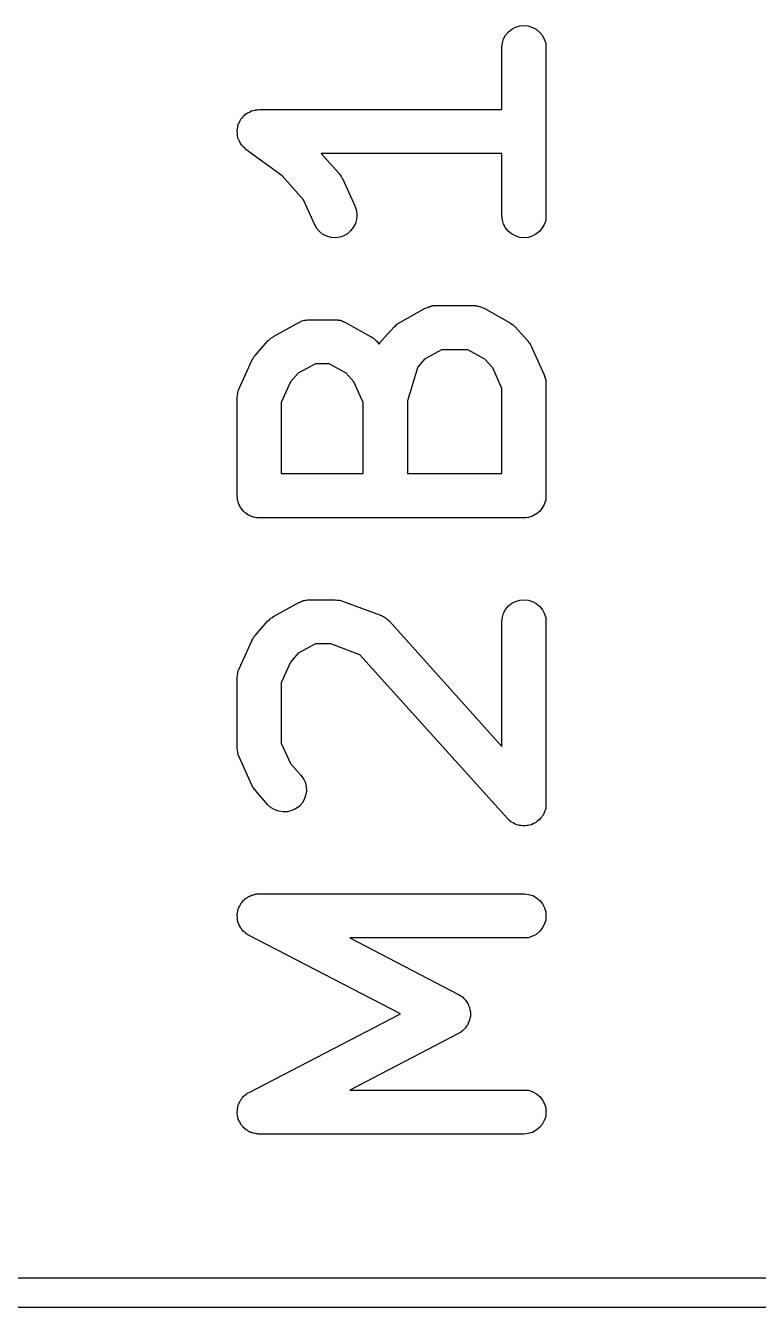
# Model space of a CAD drawing. Extents: x 195.1 to 235.6, y -143.1 to -103.
# Drawn here: x 218.113 to 220.604, y -143.05 to -138.692 of the extents above; entities that cross this region are included whole.
import ezdxf

# ---------------------------------------------------------------- set-up
doc = ezdxf.new("R2010")
doc.units = 0
doc.layers.add('BLACK', color=7, linetype='CONTINUOUS')

msp = doc.modelspace()

# ---------------------------------------------------------------- linework, layer by layer
at = {"layer": 'BLACK', "linetype": 'CONTINUOUS'}
for p, q in [((219.745, -138.724), (219.755, -138.713)), ((219.755, -138.713), (219.766, -138.704)), ((219.766, -138.704), (219.779, -138.697)), ((219.779, -138.697), (219.793, -138.693)), ((219.793, -138.693), (219.808, -138.692)), ((219.808, -138.692), (219.822, -138.693)), ((219.822, -138.693), (219.836, -138.698)), ((219.836, -138.698), (219.849, -138.704)), ((219.849, -138.704), (219.86, -138.714)), ((219.86, -138.714), (219.87, -138.725)), ((219.732, -138.766), (219.734, -138.751)), ((219.734, -138.751), (219.738, -138.737)), ((219.738, -138.737), (219.745, -138.724)), ((219.87, -138.725), (219.876, -138.738)), ((219.876, -138.738), (219.881, -138.752)), ((219.881, -138.752), (219.882, -138.767)), ((219.732, -138.767), (219.732, -138.766)), ((219.732, -138.977), (219.732, -138.767)), ((219.882, -138.767), (219.882, -139.338)), ((218.839, -139.022), (218.84, -139.02)), ((218.84, -139.02), (218.842, -139.015)), ((218.842, -139.015), (218.845, -139.01)), ((218.845, -139.01), (218.846, -139.009)), ((218.846, -139.009), (218.847, -139.007)), ((218.847, -139.007), (218.851, -139.003)), ((218.851, -139.003), (218.854, -138.999)), ((218.854, -138.999), (218.856, -138.998)), ((218.856, -138.998), (218.857, -138.997)), ((218.857, -138.997), (218.861, -138.993)), ((218.861, -138.993), (218.866, -138.99)), ((218.866, -138.99), (218.867, -138.989)), ((218.867, -138.989), (218.869, -138.988)), ((218.869, -138.988), (218.874, -138.986)), ((218.874, -138.986), (218.879, -138.983)), ((218.879, -138.983), (218.88, -138.982)), ((218.88, -138.982), (218.882, -138.982)), ((218.882, -138.982), (218.887, -138.98)), ((218.887, -138.98), (218.893, -138.979)), ((218.893, -138.979), (218.894, -138.979)), ((218.894, -138.979), (218.896, -138.978)), ((218.896, -138.978), (218.902, -138.978)), ((218.902, -138.978), (218.907, -138.977)), ((218.907, -138.977), (219.732, -138.977)), ((218.832, -139.048), (218.833, -139.043)), ((218.832, -139.05), (218.832, -139.048)), ((218.832, -139.052), (218.832, -139.05)), ((218.833, -139.057), (218.832, -139.052)), ((218.833, -139.043), (218.834, -139.037)), ((218.833, -139.063), (218.833, -139.057)), ((218.833, -139.065), (218.833, -139.063)), ((218.834, -139.035), (218.835, -139.034)), ((218.834, -139.037), (218.834, -139.035)), ((218.835, -139.034), (218.836, -139.028)), ((218.836, -139.028), (218.838, -139.023)), ((218.838, -139.023), (218.839, -139.022)), ((218.833, -139.066), (218.833, -139.065)), ((218.835, -139.072), (218.833, -139.066)), ((218.836, -139.077), (218.835, -139.072)), ((218.837, -139.079), (218.836, -139.077)), ((218.838, -139.08), (218.837, -139.079)), ((218.84, -139.085), (218.838, -139.08)), ((218.842, -139.09), (218.84, -139.085)), ((218.843, -139.092), (218.842, -139.09)), ((218.844, -139.093), (218.843, -139.092)), ((218.848, -139.098), (218.844, -139.093)), ((218.851, -139.102), (218.848, -139.098)), ((218.852, -139.103), (218.851, -139.102)), ((218.854, -139.105), (218.852, -139.103)), ((218.858, -139.108), (218.854, -139.105)), ((218.862, -139.112), (218.858, -139.108)), ((218.862, -139.113), (218.862, -139.112)), ((218.985, -139.203), (218.862, -139.113)), ((219.732, -139.127), (219.118, -139.127)), ((219.118, -139.127), (219.177, -139.193)), ((219.732, -139.338), (219.732, -139.127)), ((219.177, -139.193), (219.178, -139.193)), ((219.178, -139.193), (219.18, -139.197)), ((219.058, -139.284), (218.985, -139.203)), ((219.18, -139.197), (219.183, -139.199)), ((219.183, -139.199), (219.184, -139.202)), ((219.184, -139.202), (219.186, -139.205)), ((219.186, -139.205), (219.188, -139.209)), ((219.188, -139.209), (219.19, -139.212)), ((219.19, -139.212), (219.233, -139.307)), ((219.096, -139.369), (219.058, -139.284)), ((219.233, -139.307), (219.233, -139.308)), ((219.233, -139.308), (219.238, -139.322)), ((219.238, -139.322), (219.239, -139.337)), ((219.234, -139.365), (219.227, -139.378)), ((219.238, -139.351), (219.234, -139.365)), ((219.239, -139.337), (219.238, -139.351)), ((219.734, -139.353), (219.732, -139.338)), ((219.738, -139.367), (219.734, -139.353)), ((219.745, -139.38), (219.738, -139.367)), ((219.876, -139.368), (219.869, -139.38)), ((219.881, -139.354), (219.876, -139.368)), ((219.882, -139.339), (219.881, -139.354)), ((219.882, -139.338), (219.882, -139.339)), ((219.103, -139.382), (219.096, -139.369)), ((219.113, -139.393), (219.103, -139.382)), ((219.124, -139.402), (219.113, -139.393)), ((219.137, -139.408), (219.124, -139.402)), ((219.152, -139.412), (219.137, -139.408)), ((219.166, -139.413), (219.152, -139.412)), ((219.181, -139.411), (219.166, -139.413)), ((219.195, -139.407), (219.181, -139.411)), ((219.207, -139.4), (219.195, -139.407)), ((219.218, -139.39), (219.207, -139.4)), ((219.227, -139.378), (219.218, -139.39)), ((219.754, -139.391), (219.745, -139.38)), ((219.765, -139.4), (219.754, -139.391)), ((219.778, -139.407), (219.765, -139.4)), ((219.792, -139.412), (219.778, -139.407)), ((219.807, -139.413), (219.792, -139.412)), ((219.821, -139.412), (219.807, -139.413)), ((219.835, -139.408), (219.821, -139.412)), ((219.848, -139.401), (219.835, -139.408)), ((219.86, -139.392), (219.848, -139.401)), ((219.869, -139.38), (219.86, -139.392)), ((219.385, -139.701), (219.471, -139.653)), ((219.471, -139.653), (219.472, -139.653)), ((219.472, -139.653), (219.475, -139.652)), ((219.475, -139.652), (219.479, -139.65)), ((219.479, -139.65), (219.482, -139.649)), ((219.482, -139.649), (219.485, -139.647)), ((219.485, -139.647), (219.489, -139.647)), ((219.489, -139.647), (219.493, -139.645)), ((219.493, -139.645), (219.496, -139.645)), ((219.496, -139.645), (219.499, -139.644)), ((219.499, -139.644), (219.503, -139.644)), ((219.503, -139.644), (219.507, -139.644)), ((219.507, -139.644), (219.636, -139.644)), ((219.636, -139.644), (219.637, -139.644)), ((219.637, -139.644), (219.641, -139.644)), ((219.641, -139.644), (219.644, -139.645)), ((219.644, -139.645), (219.648, -139.645)), ((219.648, -139.645), (219.651, -139.646)), ((219.651, -139.646), (219.655, -139.647)), ((219.655, -139.647), (219.659, -139.648)), ((219.659, -139.648), (219.662, -139.649)), ((219.662, -139.649), (219.665, -139.65)), ((219.665, -139.65), (219.669, -139.652)), ((219.669, -139.652), (219.672, -139.653)), ((219.672, -139.653), (219.758, -139.701)), ((218.956, -139.749), (219.042, -139.701)), ((219.042, -139.701), (219.043, -139.701)), ((219.043, -139.701), (219.047, -139.699)), ((219.047, -139.699), (219.05, -139.697)), ((219.05, -139.697), (219.053, -139.696)), ((219.053, -139.696), (219.057, -139.695)), ((219.057, -139.695), (219.06, -139.694)), ((219.06, -139.694), (219.064, -139.693)), ((219.064, -139.693), (219.067, -139.693)), ((219.067, -139.693), (219.071, -139.692)), ((219.071, -139.692), (219.075, -139.692)), ((219.075, -139.692), (219.079, -139.692)), ((219.079, -139.692), (219.164, -139.692)), ((219.164, -139.692), (219.165, -139.692)), ((219.165, -139.692), (219.169, -139.692)), ((219.169, -139.692), (219.173, -139.692)), ((219.173, -139.692), (219.176, -139.693)), ((219.176, -139.693), (219.18, -139.693)), ((219.18, -139.693), (219.184, -139.694)), ((219.184, -139.694), (219.187, -139.695)), ((219.187, -139.695), (219.19, -139.697)), ((219.19, -139.697), (219.194, -139.698)), ((219.194, -139.698), (219.197, -139.7)), ((219.197, -139.7), (219.201, -139.701)), ((219.201, -139.701), (219.286, -139.749)), ((219.323, -139.764), (219.366, -139.716)), ((219.366, -139.716), (219.37, -139.713)), ((219.366, -139.716), (219.366, -139.716)), ((219.37, -139.713), (219.373, -139.709)), ((219.373, -139.709), (219.375, -139.708)), ((219.375, -139.708), (219.377, -139.706)), ((219.377, -139.706), (219.381, -139.704)), ((219.381, -139.704), (219.385, -139.701)), ((219.758, -139.701), (219.759, -139.702)), ((219.759, -139.702), (219.762, -139.704)), ((219.762, -139.704), (219.766, -139.707)), ((219.766, -139.707), (219.768, -139.708)), ((219.768, -139.708), (219.771, -139.71)), ((219.771, -139.71), (219.774, -139.713)), ((219.774, -139.713), (219.777, -139.716)), ((219.777, -139.716), (219.82, -139.764)), ((218.938, -139.763), (218.941, -139.76)), ((218.941, -139.76), (218.944, -139.757)), ((218.944, -139.757), (218.947, -139.755)), ((218.947, -139.755), (218.949, -139.754)), ((218.949, -139.754), (218.953, -139.751)), ((218.953, -139.751), (218.956, -139.749)), ((219.286, -139.749), (219.287, -139.749)), ((219.287, -139.749), (219.291, -139.752)), ((219.291, -139.752), (219.295, -139.754)), ((219.295, -139.754), (219.297, -139.756)), ((219.297, -139.756), (219.299, -139.758)), ((219.299, -139.758), (219.302, -139.761)), ((219.302, -139.761), (219.306, -139.764)), ((218.894, -139.812), (218.937, -139.764)), ((218.937, -139.764), (218.938, -139.763)), ((219.306, -139.764), (219.315, -139.775)), ((219.315, -139.775), (219.318, -139.771)), ((219.318, -139.771), (219.321, -139.766)), ((219.321, -139.766), (219.322, -139.765)), ((219.322, -139.765), (219.323, -139.764)), ((219.527, -139.794), (219.469, -139.826)), ((219.616, -139.794), (219.527, -139.794)), ((219.674, -139.826), (219.616, -139.794)), ((219.82, -139.764), (219.821, -139.765)), ((219.821, -139.765), (219.823, -139.768)), ((219.823, -139.768), (219.825, -139.771)), ((219.825, -139.771), (219.827, -139.774)), ((219.827, -139.774), (219.829, -139.777)), ((219.829, -139.777), (219.831, -139.78)), ((219.831, -139.78), (219.833, -139.784)), ((219.833, -139.784), (219.876, -139.879)), ((218.839, -139.926), (218.882, -139.831)), ((218.882, -139.83), (218.884, -139.827)), ((218.882, -139.831), (218.882, -139.83)), ((218.884, -139.827), (218.886, -139.824)), ((218.886, -139.824), (218.888, -139.821)), ((218.888, -139.821), (218.889, -139.818)), ((218.889, -139.818), (218.892, -139.815)), ((218.892, -139.815), (218.894, -139.812)), ((219.098, -139.842), (219.04, -139.874)), ((219.145, -139.842), (219.098, -139.842)), ((219.203, -139.874), (219.145, -139.842)), ((219.469, -139.826), (219.446, -139.852)), ((219.701, -139.856), (219.674, -139.826)), ((219.04, -139.874), (219.014, -139.903)), ((219.229, -139.903), (219.203, -139.874)), ((219.446, -139.852), (219.411, -139.968)), ((219.732, -139.926), (219.701, -139.856)), ((219.876, -139.879), (219.876, -139.88)), ((219.876, -139.88), (219.876, -139.88)), ((219.876, -139.88), (219.876, -139.881)), ((219.876, -139.881), (219.878, -139.887)), ((219.878, -139.887), (219.88, -139.894)), ((218.834, -139.94), (218.836, -139.934)), ((218.836, -139.934), (218.838, -139.928)), ((218.838, -139.928), (218.839, -139.927)), ((218.839, -139.927), (218.839, -139.926)), ((219.014, -139.903), (218.982, -139.973)), ((219.261, -139.973), (219.229, -139.903)), ((219.732, -140.215), (219.732, -139.926)), ((219.88, -139.894), (219.881, -139.894)), ((219.881, -139.894), (219.881, -139.895)), ((219.881, -139.895), (219.881, -139.902)), ((219.881, -139.902), (219.882, -139.908)), ((219.882, -139.908), (219.882, -139.909)), ((219.882, -139.909), (219.882, -139.91)), ((219.882, -139.91), (219.882, -140.29)), ((218.832, -139.955), (218.833, -139.948)), ((218.832, -139.956), (218.832, -139.955)), ((218.832, -139.955), (218.832, -139.955)), ((218.832, -139.957), (218.832, -139.956)), ((218.832, -140.29), (218.832, -139.957)), ((218.833, -139.948), (218.834, -139.942)), ((218.834, -139.941), (218.834, -139.94)), ((218.834, -139.942), (218.834, -139.941)), ((218.982, -139.973), (218.982, -140.215)), ((219.261, -140.215), (219.261, -139.973)), ((219.411, -139.968), (219.411, -140.215)), ((218.982, -140.215), (219.261, -140.215)), ((219.411, -140.215), (219.732, -140.215)), ((218.833, -140.298), (218.832, -140.29)), ((218.833, -140.305), (218.833, -140.298)), ((218.834, -140.305), (218.833, -140.305)), ((218.836, -140.312), (218.834, -140.305)), ((218.834, -140.305), (218.834, -140.305)), ((218.838, -140.319), (218.836, -140.312)), ((218.841, -140.325), (218.838, -140.319)), ((218.838, -140.319), (218.838, -140.319)), ((218.838, -140.319), (218.838, -140.319)), ((218.844, -140.332), (218.841, -140.325)), ((219.873, -140.326), (219.869, -140.332)), ((219.876, -140.32), (219.873, -140.326)), ((219.878, -140.313), (219.876, -140.32)), ((219.876, -140.32), (219.876, -140.32)), ((219.876, -140.32), (219.876, -140.32)), ((219.881, -140.306), (219.878, -140.313)), ((219.882, -140.292), (219.881, -140.299)), ((219.881, -140.299), (219.881, -140.306)), ((219.881, -140.306), (219.881, -140.306)), ((219.881, -140.306), (219.881, -140.306)), ((219.882, -140.29), (219.882, -140.291)), ((219.882, -140.291), (219.882, -140.291)), ((219.882, -140.291), (219.882, -140.291)), ((219.882, -140.291), (219.882, -140.292)), ((218.845, -140.332), (218.844, -140.332)), ((218.849, -140.337), (218.845, -140.332)), ((218.845, -140.332), (218.845, -140.332)), ((218.854, -140.343), (218.849, -140.337)), ((218.859, -140.348), (218.854, -140.343)), ((218.854, -140.343), (218.854, -140.343)), ((218.854, -140.343), (218.854, -140.343)), ((218.865, -140.352), (218.859, -140.348)), ((218.865, -140.353), (218.865, -140.352)), ((218.865, -140.352), (218.865, -140.352)), ((218.871, -140.356), (218.865, -140.353)), ((218.878, -140.359), (218.871, -140.356)), ((218.878, -140.36), (218.878, -140.359)), ((218.878, -140.359), (218.878, -140.359)), ((218.885, -140.362), (218.878, -140.36)), ((218.892, -140.364), (218.885, -140.362)), ((218.899, -140.365), (218.892, -140.364)), ((218.892, -140.364), (218.892, -140.364)), ((218.892, -140.364), (218.892, -140.364)), ((218.906, -140.365), (218.899, -140.365)), ((218.907, -140.365), (218.906, -140.365)), ((219.807, -140.365), (218.907, -140.365)), ((218.907, -140.365), (218.907, -140.365)), ((218.907, -140.365), (218.907, -140.365)), ((218.907, -140.365), (218.907, -140.365)), ((219.814, -140.365), (219.807, -140.365)), ((219.821, -140.364), (219.814, -140.365)), ((219.822, -140.364), (219.821, -140.364)), ((219.821, -140.364), (219.821, -140.364)), ((219.828, -140.362), (219.822, -140.364)), ((219.835, -140.36), (219.828, -140.362)), ((219.836, -140.36), (219.835, -140.36)), ((219.835, -140.36), (219.835, -140.36)), ((219.842, -140.356), (219.836, -140.36)), ((219.848, -140.353), (219.842, -140.356)), ((219.849, -140.353), (219.848, -140.353)), ((219.848, -140.353), (219.848, -140.353)), ((219.854, -140.348), (219.849, -140.353)), ((219.86, -140.344), (219.854, -140.348)), ((219.864, -140.338), (219.86, -140.344)), ((219.86, -140.344), (219.86, -140.344)), ((219.86, -140.344), (219.86, -140.344)), ((219.869, -140.333), (219.864, -140.338)), ((219.869, -140.332), (219.869, -140.333)), ((219.869, -140.333), (219.869, -140.333)), ((218.956, -140.701), (219.042, -140.653)), ((219.042, -140.653), (219.043, -140.653)), ((219.043, -140.653), (219.047, -140.652)), ((219.047, -140.652), (219.05, -140.65)), ((219.05, -140.65), (219.053, -140.649)), ((219.053, -140.649), (219.057, -140.647)), ((219.057, -140.647), (219.06, -140.647)), ((219.06, -140.647), (219.064, -140.645)), ((219.064, -140.645), (219.067, -140.645)), ((219.067, -140.645), (219.071, -140.644)), ((219.071, -140.644), (219.075, -140.644)), ((219.075, -140.644), (219.079, -140.644)), ((219.079, -140.644), (219.164, -140.644)), ((219.164, -140.644), (219.165, -140.644)), ((219.165, -140.644), (219.171, -140.645)), ((219.171, -140.645), (219.176, -140.645)), ((219.176, -140.645), (219.178, -140.645)), ((219.178, -140.645), (219.18, -140.646)), ((219.18, -140.646), (219.185, -140.647)), ((219.185, -140.647), (219.19, -140.649)), ((219.19, -140.649), (219.319, -140.696)), ((219.745, -140.677), (219.755, -140.665)), ((219.755, -140.665), (219.766, -140.656)), ((219.766, -140.656), (219.779, -140.65)), ((219.779, -140.65), (219.793, -140.645)), ((219.793, -140.645), (219.808, -140.644)), ((219.808, -140.644), (219.822, -140.646)), ((219.822, -140.646), (219.836, -140.65)), ((219.836, -140.65), (219.849, -140.657)), ((219.849, -140.657), (219.86, -140.666)), ((219.86, -140.666), (219.87, -140.678)), ((218.894, -140.764), (218.937, -140.716)), ((218.937, -140.716), (218.938, -140.716)), ((218.938, -140.716), (218.941, -140.713)), ((218.941, -140.713), (218.944, -140.709)), ((218.944, -140.709), (218.947, -140.708)), ((218.947, -140.708), (218.949, -140.706)), ((218.949, -140.706), (218.953, -140.704)), ((218.953, -140.704), (218.956, -140.701)), ((219.319, -140.696), (219.32, -140.697)), ((219.32, -140.697), (219.323, -140.698)), ((219.323, -140.698), (219.325, -140.699)), ((219.325, -140.699), (219.329, -140.701)), ((219.329, -140.701), (219.333, -140.703)), ((219.333, -140.703), (219.335, -140.705)), ((219.335, -140.705), (219.338, -140.707)), ((219.338, -140.707), (219.341, -140.71)), ((219.341, -140.71), (219.345, -140.712)), ((219.345, -140.712), (219.346, -140.715)), ((219.346, -140.715), (219.349, -140.716)), ((219.349, -140.716), (219.732, -141.143)), ((219.732, -140.718), (219.734, -140.703)), ((219.732, -140.719), (219.732, -140.718)), ((219.732, -141.143), (219.732, -140.719)), ((219.734, -140.703), (219.738, -140.69)), ((219.738, -140.69), (219.745, -140.677)), ((219.87, -140.678), (219.876, -140.69)), ((219.876, -140.69), (219.881, -140.704)), ((219.881, -140.704), (219.882, -140.719)), ((219.882, -140.719), (219.882, -141.338)), ((218.839, -140.879), (218.882, -140.784)), ((218.882, -140.783), (218.884, -140.779)), ((218.882, -140.784), (218.882, -140.783)), ((218.884, -140.779), (218.886, -140.776)), ((218.886, -140.776), (218.888, -140.773)), ((218.888, -140.773), (218.889, -140.77)), ((218.889, -140.77), (218.892, -140.767)), ((218.892, -140.767), (218.894, -140.764)), ((219.098, -140.794), (219.04, -140.826)), ((219.151, -140.794), (219.098, -140.794)), ((219.249, -140.831), (219.151, -140.794)), ((219.04, -140.826), (219.014, -140.856)), ((219.751, -141.388), (219.249, -140.831)), ((218.833, -140.901), (218.834, -140.894)), ((218.834, -140.893), (218.836, -140.886)), ((218.834, -140.894), (218.834, -140.893)), ((218.834, -140.893), (218.834, -140.893)), ((218.836, -140.886), (218.838, -140.88)), ((218.838, -140.88), (218.839, -140.879)), ((218.839, -140.879), (218.839, -140.879)), ((219.014, -140.856), (218.982, -140.926)), ((218.832, -140.907), (218.833, -140.901)), ((218.832, -140.908), (218.832, -140.907)), ((218.832, -140.91), (218.832, -140.908)), ((218.832, -140.908), (218.832, -140.908)), ((218.832, -141.148), (218.832, -140.91)), ((218.982, -140.926), (218.982, -141.132)), ((218.832, -141.149), (218.832, -141.148)), ((218.832, -141.148), (218.832, -141.148)), ((218.833, -141.156), (218.832, -141.149)), ((218.982, -141.132), (219.014, -141.201)), ((218.834, -141.162), (218.833, -141.156)), ((218.834, -141.163), (218.834, -141.162)), ((218.834, -141.164), (218.834, -141.163)), ((218.836, -141.17), (218.834, -141.164)), ((218.838, -141.176), (218.836, -141.17)), ((218.838, -141.177), (218.838, -141.176)), ((218.839, -141.178), (218.838, -141.177)), ((218.838, -141.177), (218.838, -141.177)), ((218.882, -141.274), (218.839, -141.178)), ((219.014, -141.201), (219.049, -141.24)), ((219.049, -141.24), (219.049, -141.241)), ((219.049, -141.241), (219.058, -141.253)), ((218.883, -141.277), (218.882, -141.274)), ((218.885, -141.28), (218.883, -141.277)), ((218.887, -141.283), (218.885, -141.28)), ((218.889, -141.286), (218.887, -141.283)), ((218.891, -141.289), (218.889, -141.286)), ((219.058, -141.253), (219.064, -141.266)), ((219.064, -141.266), (219.067, -141.281)), ((219.067, -141.281), (219.068, -141.295)), ((218.894, -141.292), (218.891, -141.289)), ((218.894, -141.293), (218.894, -141.292)), ((218.937, -141.341), (218.894, -141.293)), ((219.06, -141.323), (219.053, -141.336)), ((219.065, -141.31), (219.06, -141.323)), ((219.068, -141.295), (219.065, -141.31)), ((218.948, -141.351), (218.937, -141.341)), ((218.96, -141.358), (218.948, -141.351)), ((218.974, -141.363), (218.96, -141.358)), ((218.989, -141.365), (218.974, -141.363)), ((219.003, -141.365), (218.989, -141.365)), ((219.018, -141.361), (219.003, -141.365)), ((219.031, -141.355), (219.018, -141.361)), ((219.043, -141.347), (219.031, -141.355)), ((219.053, -141.336), (219.043, -141.347)), ((219.875, -141.371), (219.872, -141.376)), ((219.876, -141.368), (219.875, -141.369)), ((219.875, -141.369), (219.875, -141.371)), ((219.878, -141.362), (219.876, -141.368)), ((219.88, -141.357), (219.878, -141.362)), ((219.881, -141.354), (219.88, -141.355)), ((219.88, -141.355), (219.88, -141.357)), ((219.882, -141.343), (219.881, -141.348)), ((219.881, -141.348), (219.881, -141.354)), ((219.882, -141.338), (219.882, -141.339)), ((219.882, -141.339), (219.882, -141.341)), ((219.882, -141.341), (219.882, -141.343)), ((219.753, -141.39), (219.751, -141.388)), ((219.754, -141.391), (219.753, -141.39)), ((219.758, -141.394), (219.754, -141.391)), ((219.762, -141.398), (219.758, -141.394)), ((219.764, -141.399), (219.762, -141.398)), ((219.765, -141.4), (219.764, -141.399)), ((219.77, -141.403), (219.765, -141.4)), ((219.775, -141.406), (219.77, -141.403)), ((219.776, -141.406), (219.775, -141.406)), ((219.778, -141.407), (219.776, -141.406)), ((219.783, -141.409), (219.778, -141.407)), ((219.788, -141.411), (219.783, -141.409)), ((219.79, -141.411), (219.788, -141.411)), ((219.792, -141.412), (219.79, -141.411)), ((219.798, -141.412), (219.792, -141.412)), ((219.803, -141.413), (219.798, -141.412)), ((219.805, -141.413), (219.803, -141.413)), ((219.807, -141.413), (219.805, -141.413)), ((219.812, -141.413), (219.807, -141.413)), ((219.818, -141.412), (219.812, -141.413)), ((219.819, -141.412), (219.818, -141.412)), ((219.821, -141.412), (219.819, -141.412)), ((219.826, -141.41), (219.821, -141.412)), ((219.832, -141.409), (219.826, -141.41)), ((219.833, -141.408), (219.832, -141.409)), ((219.835, -141.408), (219.833, -141.408)), ((219.84, -141.405), (219.835, -141.408)), ((219.845, -141.403), (219.84, -141.405)), ((219.847, -141.402), (219.845, -141.403)), ((219.848, -141.401), (219.847, -141.402)), ((219.852, -141.397), (219.848, -141.401)), ((219.857, -141.394), (219.852, -141.397)), ((219.858, -141.393), (219.857, -141.394)), ((219.86, -141.392), (219.858, -141.393)), ((219.863, -141.387), (219.86, -141.392)), ((219.867, -141.383), (219.863, -141.387)), ((219.868, -141.382), (219.867, -141.383)), ((219.869, -141.38), (219.868, -141.382)), ((219.872, -141.376), (219.869, -141.38)), ((218.843, -141.681), (218.845, -141.677)), ((218.845, -141.677), (218.847, -141.675)), ((218.847, -141.675), (218.849, -141.672)), ((218.849, -141.672), (218.852, -141.669)), ((218.852, -141.669), (218.854, -141.666)), ((218.854, -141.666), (218.857, -141.664)), ((218.857, -141.664), (218.859, -141.661)), ((218.859, -141.661), (218.862, -141.659)), ((218.862, -141.659), (218.866, -141.657)), ((218.866, -141.657), (218.869, -141.655)), ((218.869, -141.655), (218.871, -141.653)), ((218.871, -141.653), (218.875, -141.652)), ((218.875, -141.652), (218.879, -141.65)), ((218.879, -141.65), (218.882, -141.649)), ((218.882, -141.649), (218.885, -141.647)), ((218.885, -141.647), (218.889, -141.647)), ((218.889, -141.647), (218.893, -141.645)), ((218.893, -141.645), (218.896, -141.645)), ((218.896, -141.645), (218.899, -141.644)), ((218.899, -141.644), (218.903, -141.644)), ((218.903, -141.644), (218.907, -141.644)), ((218.907, -141.644), (219.807, -141.644)), ((219.807, -141.644), (219.808, -141.644)), ((219.808, -141.644), (219.823, -141.646)), ((219.823, -141.646), (219.837, -141.65)), ((219.837, -141.65), (219.85, -141.657)), ((219.85, -141.657), (219.861, -141.667)), ((219.861, -141.667), (219.87, -141.678)), ((219.87, -141.678), (219.877, -141.691)), ((218.832, -141.712), (218.833, -141.708)), ((218.832, -141.715), (218.832, -141.712)), ((218.832, -141.719), (218.832, -141.715)), ((218.833, -141.723), (218.832, -141.719)), ((218.833, -141.708), (218.834, -141.704)), ((218.834, -141.704), (218.835, -141.701)), ((218.835, -141.698), (218.837, -141.694)), ((218.835, -141.701), (218.835, -141.698)), ((218.837, -141.694), (218.838, -141.69)), ((218.838, -141.69), (218.84, -141.687)), ((218.84, -141.687), (218.841, -141.684)), ((218.841, -141.684), (218.843, -141.681)), ((219.877, -141.691), (219.881, -141.705)), ((219.881, -141.705), (219.882, -141.72)), ((219.882, -141.72), (219.881, -141.734)), ((218.833, -141.727), (218.833, -141.723)), ((218.833, -141.73), (218.833, -141.727)), ((218.833, -141.733), (218.833, -141.73)), ((218.835, -141.737), (218.833, -141.733)), ((218.835, -141.741), (218.835, -141.737)), ((218.837, -141.744), (218.835, -141.741)), ((218.838, -141.747), (218.837, -141.744)), ((218.839, -141.751), (218.838, -141.747)), ((218.841, -141.754), (218.839, -141.751)), ((218.843, -141.757), (218.841, -141.754)), ((218.844, -141.76), (218.843, -141.757)), ((218.847, -141.763), (218.844, -141.76)), ((218.849, -141.767), (218.847, -141.763)), ((219.869, -141.761), (219.86, -141.772)), ((219.876, -141.748), (219.869, -141.761)), ((219.881, -141.734), (219.876, -141.748)), ((218.852, -141.769), (218.849, -141.767)), ((218.854, -141.772), (218.852, -141.769)), ((218.857, -141.774), (218.854, -141.772)), ((218.86, -141.777), (218.857, -141.774)), ((218.862, -141.779), (218.86, -141.777)), ((218.865, -141.781), (218.862, -141.779)), ((218.868, -141.783), (218.865, -141.781)), ((218.872, -141.785), (218.868, -141.783)), ((218.873, -141.786), (218.872, -141.785)), ((219.387, -142.052), (218.873, -141.786)), ((219.807, -141.794), (219.215, -141.794)), ((219.215, -141.794), (219.585, -141.986)), ((219.822, -141.793), (219.807, -141.794)), ((219.836, -141.788), (219.822, -141.793)), ((219.849, -141.782), (219.836, -141.788)), ((219.86, -141.772), (219.849, -141.782)), ((219.585, -141.986), (219.585, -141.986)), ((219.585, -141.986), (219.586, -141.987)), ((219.586, -141.987), (219.587, -141.987)), ((219.587, -141.987), (219.592, -141.991)), ((219.592, -141.991), (219.598, -141.994)), ((219.598, -141.994), (219.598, -141.995)), ((219.598, -141.995), (219.599, -141.995)), ((219.599, -141.995), (219.603, -142)), ((219.603, -142), (219.608, -142.005)), ((219.608, -142.005), (219.608, -142.005)), ((219.608, -142.005), (219.609, -142.006)), ((219.609, -142.006), (219.612, -142.011)), ((219.612, -142.011), (219.616, -142.017)), ((219.616, -142.017), (219.616, -142.018)), ((219.616, -142.018), (219.617, -142.018)), ((219.617, -142.018), (219.619, -142.024)), ((219.619, -142.024), (219.622, -142.03)), ((218.873, -142.319), (219.387, -142.052)), ((219.622, -142.03), (219.622, -142.031)), ((219.622, -142.031), (219.622, -142.032)), ((219.622, -142.032), (219.623, -142.038)), ((219.623, -142.067), (219.622, -142.074)), ((219.623, -142.038), (219.625, -142.045)), ((219.625, -142.061), (219.623, -142.067)), ((219.625, -142.045), (219.625, -142.046)), ((219.625, -142.046), (219.625, -142.046)), ((219.625, -142.046), (219.625, -142.053)), ((219.625, -142.053), (219.625, -142.059)), ((219.625, -142.059), (219.625, -142.06)), ((219.625, -142.06), (219.625, -142.061)), ((219.597, -142.111), (219.591, -142.115)), ((219.598, -142.11), (219.597, -142.11)), ((219.597, -142.11), (219.597, -142.111)), ((219.603, -142.105), (219.598, -142.11)), ((219.607, -142.101), (219.603, -142.105)), ((219.608, -142.1), (219.607, -142.101)), ((219.612, -142.094), (219.608, -142.1)), ((219.608, -142.1), (219.608, -142.1)), ((219.616, -142.089), (219.612, -142.094)), ((219.619, -142.081), (219.616, -142.087)), ((219.616, -142.087), (219.616, -142.088)), ((219.616, -142.088), (219.616, -142.089)), ((219.621, -142.075), (219.619, -142.081)), ((219.622, -142.075), (219.621, -142.075)), ((219.622, -142.074), (219.622, -142.075)), ((219.585, -142.119), (219.215, -142.311)), ((219.586, -142.118), (219.585, -142.119)), ((219.585, -142.119), (219.585, -142.119)), ((219.591, -142.115), (219.586, -142.118)), ((218.852, -142.335), (218.854, -142.332)), ((218.854, -142.332), (218.857, -142.33)), ((218.857, -142.33), (218.86, -142.327)), ((218.86, -142.327), (218.863, -142.325)), ((218.863, -142.325), (218.866, -142.323)), ((218.866, -142.323), (218.869, -142.321)), ((218.869, -142.321), (218.873, -142.319)), ((219.215, -142.311), (219.807, -142.311)), ((219.807, -142.311), (219.808, -142.311)), ((219.808, -142.311), (219.823, -142.312)), ((219.823, -142.312), (219.837, -142.317)), ((219.837, -142.317), (219.85, -142.324)), ((219.85, -142.324), (219.861, -142.333)), ((218.833, -142.374), (218.834, -142.371)), ((218.833, -142.377), (218.833, -142.374)), ((218.834, -142.371), (218.835, -142.367)), ((218.835, -142.367), (218.836, -142.363)), ((218.836, -142.363), (218.837, -142.36)), ((218.837, -142.36), (218.838, -142.357)), ((218.838, -142.357), (218.84, -142.353)), ((218.84, -142.353), (218.842, -142.349)), ((218.842, -142.349), (218.843, -142.347)), ((218.843, -142.347), (218.845, -142.344)), ((218.845, -142.344), (218.848, -142.341)), ((218.848, -142.341), (218.85, -142.337)), ((218.85, -142.337), (218.852, -142.335)), ((219.861, -142.333), (219.87, -142.345)), ((219.87, -142.345), (219.877, -142.358)), ((219.877, -142.358), (219.881, -142.372)), ((219.881, -142.372), (219.882, -142.386)), ((218.832, -142.385), (218.833, -142.381)), ((218.832, -142.388), (218.832, -142.385)), ((218.832, -142.392), (218.832, -142.388)), ((218.833, -142.396), (218.832, -142.392)), ((218.833, -142.381), (218.833, -142.377)), ((218.833, -142.4), (218.833, -142.396)), ((218.834, -142.403), (218.833, -142.4)), ((218.835, -142.406), (218.834, -142.403)), ((218.836, -142.41), (218.835, -142.406)), ((218.838, -142.414), (218.836, -142.41)), ((218.839, -142.417), (218.838, -142.414)), ((218.84, -142.42), (218.839, -142.417)), ((219.876, -142.415), (219.869, -142.428)), ((219.881, -142.401), (219.876, -142.415)), ((219.882, -142.386), (219.881, -142.401)), ((218.843, -142.423), (218.84, -142.42)), ((218.844, -142.427), (218.843, -142.423)), ((218.846, -142.429), (218.844, -142.427)), ((218.848, -142.432), (218.846, -142.429)), ((218.851, -142.435), (218.848, -142.432)), ((218.854, -142.438), (218.851, -142.435)), ((218.856, -142.44), (218.854, -142.438)), ((218.858, -142.443), (218.856, -142.44)), ((218.862, -142.445), (218.858, -142.443)), ((218.865, -142.448), (218.862, -142.445)), ((218.868, -142.449), (218.865, -142.448)), ((218.87, -142.451), (218.868, -142.449)), ((218.874, -142.453), (218.87, -142.451)), ((218.878, -142.455), (218.874, -142.453)), ((218.881, -142.456), (218.878, -142.455)), ((218.884, -142.457), (218.881, -142.456)), ((218.888, -142.458), (218.884, -142.457)), ((218.892, -142.459), (218.888, -142.458)), ((218.895, -142.459), (218.892, -142.459)), ((218.898, -142.46), (218.895, -142.459)), ((218.902, -142.46), (218.898, -142.46)), ((218.906, -142.461), (218.902, -142.46)), ((218.907, -142.461), (218.906, -142.461)), ((219.807, -142.461), (218.907, -142.461)), ((219.822, -142.459), (219.807, -142.461)), ((219.836, -142.455), (219.822, -142.459)), ((219.849, -142.448), (219.836, -142.455)), ((219.86, -142.439), (219.849, -142.448)), ((219.869, -142.428), (219.86, -142.439)), ((195.55, -142.95), (235.45, -142.95)), ((235.498, -143.05), (195.502, -143.05))]:
    msp.add_line(p, q, dxfattribs=at)

doc.saveas('drawing.dxf')
